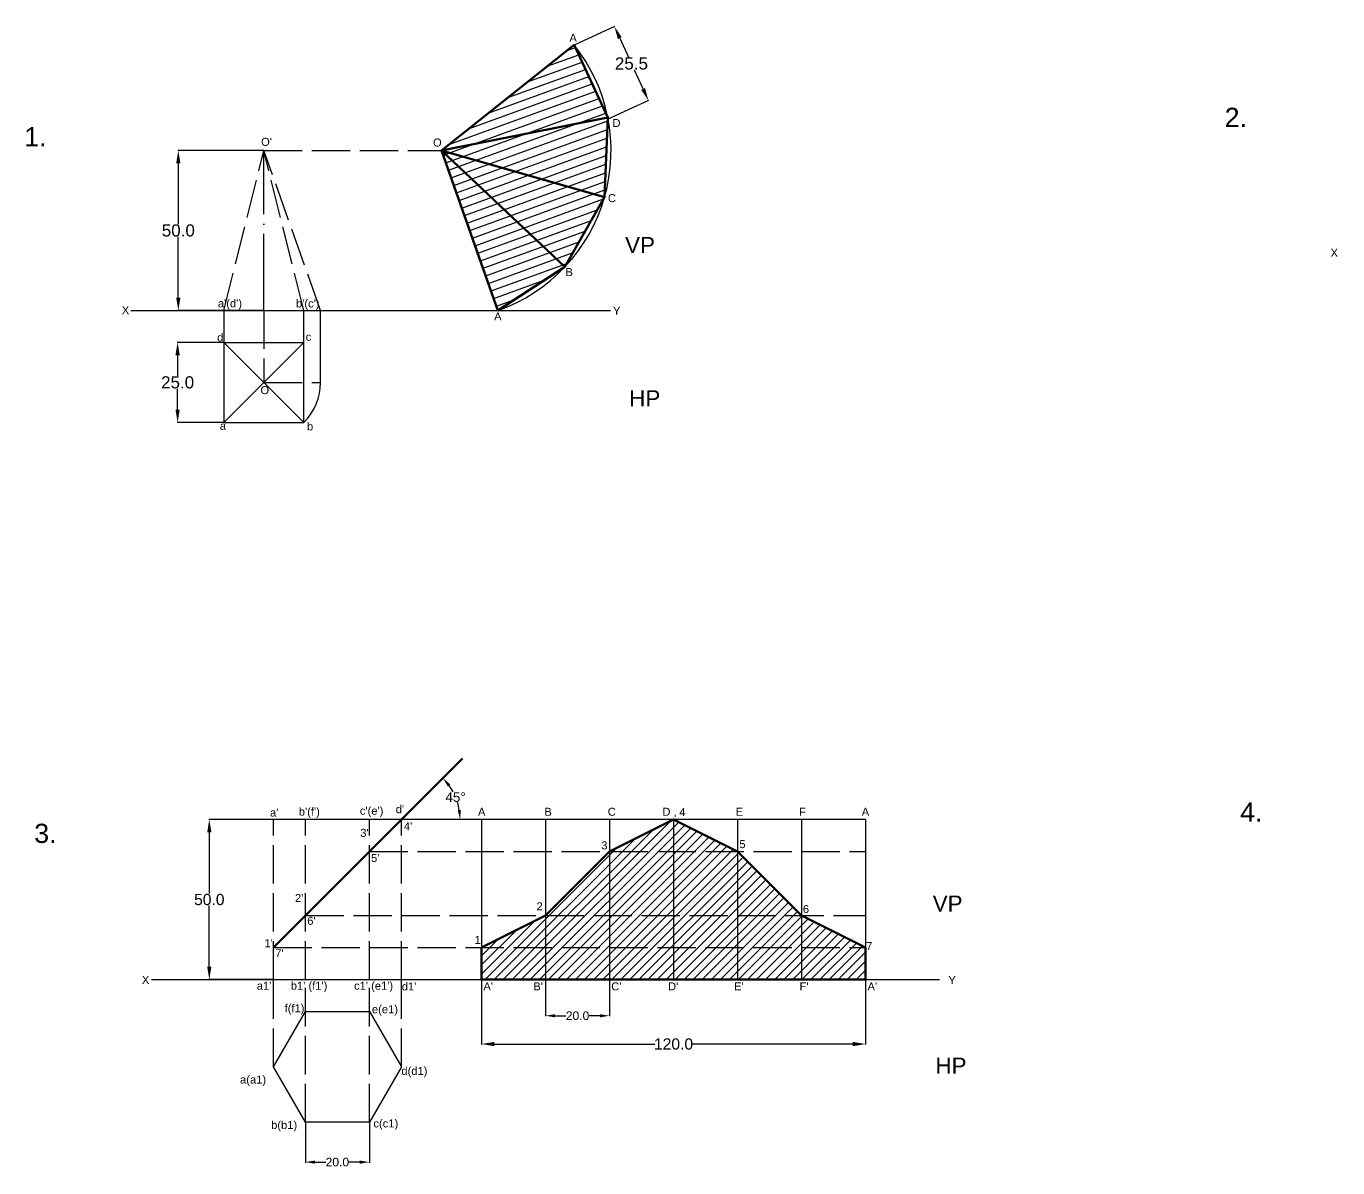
# Model space of a CAD drawing. Header units: millimetres. Extents: x 213 to 1234, y 144 to 627.
# Drawn here: x 212.5 to 622.4, y 263.1 to 620 of the extents above; entities that cross this region are included whole.
import ezdxf

# ---------------------------------------------------------------- set-up
doc = ezdxf.new("R2010")
doc.units = ezdxf.units.MM
doc.header["$MEASUREMENT"] = 0
for name, pattern in [('ACAD_ISO02W100', [15, 12, -3]), ('ACAD_ISO04W100', [30, 24, -3, 0, -3]), ('CENTER2', [28.575, 19.05, -3.175, 3.175, -3.175])]:
    doc.linetypes.add(name, pattern=pattern)
doc.styles.get("Standard").update_dxf_attribs({"font": 'arial.ttf'})
doc.dimstyles.get("Standard").update_dxf_attribs({"dimtxt": 0.18, "dimasz": 0.18, "dimexe": 0.18, "dimexo": 0.0625, "dimgap": 0.09, "dimtad": 0, "dimtih": 1, "dimtoh": 1, "dimdec": 4, "dimzin": 0, "dimdsep": 46, "dimtxsty": 'Standard', "dimcen": 0.09, "dimadec": 0, "dimazin": 0, "dimtfac": 1, "dimtdec": 4, "dimtofl": 0, "dimtmove": 0, "dimatfit": 3, "dimfxl": 1, "dimtolj": 1, "dimtzin": 0, "dimarcsym": 0})

# ---------------------------------------------------------------- blocks, each defined once
blk = doc.blocks.new('*D160')
at = {"color": 0, "lineweight": -2, "transparency": 16777216}
for p, q in [((286.74, 581.17), (259.88, 581.17)), ((260.06, 577.17), (260.06, 558.2)), ((260.06, 535.17), (260.06, 554.14)), ((286.74, 531.17), (259.88, 531.17))]:
    blk.add_line(p, q, dxfattribs=at)
at = {"color": 0, "transparency": 16777216}
for points in [[(259.39, 577.17), (260.73, 577.17), (260.06, 581.17)], [(259.39, 535.17), (260.73, 535.17), (260.06, 531.17)]]:
    blk.add_solid(points, dxfattribs=at)
at = {"layer": 'Defpoints', "color": 0, "transparency": 16777216}
for p in [(286.81, 581.17), (260.06, 531.17), (286.81, 531.17)]:
    blk.add_point(p, dxfattribs=at)
at = {"color": 0, "transparency": 16777216, "insert": (260.06, 556.17), "char_height": 3.8, "attachment_point": 5}
blk.add_mtext('\\A1;50.0', dxfattribs=at)
blk = doc.blocks.new('*D162')
at = {"color": 0, "lineweight": -2, "transparency": 16777216}
for p, q in [((274.24, 521.17), (259.66, 521.17)), ((259.84, 517.17), (259.84, 510.7)), ((259.84, 500.17), (259.84, 506.64)), ((274.24, 496.17), (259.66, 496.17))]:
    blk.add_line(p, q, dxfattribs=at)
at = {"color": 0, "transparency": 16777216}
for points in [[(259.17, 517.17), (260.51, 517.17), (259.84, 521.17)], [(259.17, 500.17), (260.51, 500.17), (259.84, 496.17)]]:
    blk.add_solid(points, dxfattribs=at)
at = {"layer": 'Defpoints', "color": 0, "transparency": 16777216}
for p in [(274.31, 521.17), (259.84, 496.17), (274.31, 496.17)]:
    blk.add_point(p, dxfattribs=at)
at = {"color": 0, "transparency": 16777216, "insert": (259.84, 508.67), "char_height": 3.8, "attachment_point": 5}
blk.add_mtext('\\A1;25.0', dxfattribs=at)
blk = doc.blocks.new('*D163')
at = {"color": 0, "lineweight": -2, "transparency": 16777216}
for p, q in [((383.81, 614.23), (396.5, 620.04)), ((398, 616.33), (400.72, 610.41)), ((405.29, 600.43), (402.58, 606.35)), ((394.43, 591.05), (407.12, 596.87))]:
    blk.add_line(p, q, dxfattribs=at)
at = {"color": 0, "transparency": 16777216}
for points in [[(398.61, 616.61), (397.4, 616.05), (396.34, 619.97)], [(405.9, 600.71), (404.69, 600.15), (406.96, 596.8)]]:
    blk.add_solid(points, dxfattribs=at)
at = {"layer": 'Defpoints', "color": 0, "transparency": 16777216}
for p in [(383.75, 614.2), (406.96, 596.8), (394.37, 591.03)]:
    blk.add_point(p, dxfattribs=at)
at = {"color": 0, "transparency": 16777216, "insert": (401.65, 608.38), "char_height": 3.8, "attachment_point": 5}
blk.add_mtext('\\A1;25.5', dxfattribs=at)
blk = doc.blocks.new('*D174')
at = {"color": 0, "lineweight": -2, "transparency": 16777216}
for p, q in [((289.7, 371.97), (269.56, 371.97)), ((269.74, 367.97), (269.74, 348.85)), ((269.74, 325.97), (269.74, 345.09)), ((289.7, 321.97), (269.56, 321.97))]:
    blk.add_line(p, q, dxfattribs=at)
at = {"color": 0, "transparency": 16777216}
for points in [[(269.08, 367.97), (270.41, 367.97), (269.74, 371.97)], [(269.08, 325.97), (270.41, 325.97), (269.74, 321.97)]]:
    blk.add_solid(points, dxfattribs=at)
at = {"layer": 'Defpoints', "color": 0, "transparency": 16777216}
for p in [(289.76, 371.97), (269.74, 321.97), (289.76, 321.97)]:
    blk.add_point(p, dxfattribs=at)
at = {"color": 0, "transparency": 16777216, "insert": (269.74, 346.97), "char_height": 3.5, "attachment_point": 5}
blk.add_mtext('\\A1;50.0', dxfattribs=at)
blk = doc.blocks.new('*D176')
at = {"color": 0, "lineweight": -2, "transparency": 16777216}
for p, q in [((374.81, 321.91), (374.81, 310.47)), ((394.81, 321.91), (394.81, 310.47)), ((377.81, 310.65), (381.2, 310.65)), ((391.81, 310.65), (388.43, 310.65))]:
    blk.add_line(p, q, dxfattribs=at)
at = {"color": 0, "transparency": 16777216}
for points in [[(377.81, 311.15), (377.81, 310.15), (374.81, 310.65)], [(391.81, 311.15), (391.81, 310.15), (394.81, 310.65)]]:
    blk.add_solid(points, dxfattribs=at)
at = {"layer": 'Defpoints', "color": 0, "transparency": 16777216}
for p in [(374.81, 321.97), (394.81, 321.97), (394.81, 310.65)]:
    blk.add_point(p, dxfattribs=at)
at = {"color": 0, "transparency": 16777216, "insert": (384.81, 310.65), "char_height": 2.7, "attachment_point": 5}
blk.add_mtext('\\A1;20.0', dxfattribs=at)
blk = doc.blocks.new('*D177')
at = {"color": 0, "lineweight": -2, "transparency": 16777216}
for start, end in [(28.0836, 35.6229), (9.3794, 17.1361)]:
    blk.add_arc((329.75, 371.97), 18.35, start, end, dxfattribs=at)
at = {"color": 0, "transparency": 16777216}
for points in [[(344.29, 382.33), (345.05, 382.98), (342.73, 384.94)], [(348.35, 375), (347.36, 374.92), (348.1, 371.97)]]:
    blk.add_solid(points, dxfattribs=at)
at = {"layer": 'Defpoints', "color": 0, "transparency": 16777216}
for p in [(348.87, 391.09), (347.48, 376.72), (289.76, 371.97), (474.81, 371.97), (289.76, 331.97)]:
    blk.add_point(p, dxfattribs=at)
at = {"color": 0, "transparency": 16777216, "insert": (346.7, 378.99), "char_height": 3, "attachment_point": 5}
blk.add_mtext('\\A1;45°', dxfattribs=at)
blk = doc.blocks.new('*D178')
at = {"color": 0, "lineweight": -2, "transparency": 16777216}
for p, q in [((299.76, 277.27), (299.76, 264.7)), ((319.76, 277.27), (319.76, 264.7)), ((302.76, 264.88), (306.14, 264.88)), ((316.76, 264.88), (313.37, 264.88))]:
    blk.add_line(p, q, dxfattribs=at)
at = {"color": 0, "transparency": 16777216}
for points in [[(302.76, 265.38), (302.76, 264.38), (299.76, 264.88)], [(316.76, 265.38), (316.76, 264.38), (319.76, 264.88)]]:
    blk.add_solid(points, dxfattribs=at)
at = {"layer": 'Defpoints', "color": 0, "transparency": 16777216}
for p in [(299.76, 277.33), (319.76, 277.33), (319.76, 264.88)]:
    blk.add_point(p, dxfattribs=at)
at = {"color": 0, "transparency": 16777216, "insert": (309.76, 264.88), "char_height": 2.7, "attachment_point": 5}
blk.add_mtext('\\A1;20.0', dxfattribs=at)
blk = doc.blocks.new('*D179')
at = {"color": 0, "lineweight": -2, "transparency": 16777216}
for p, q in [((354.81, 321.91), (354.81, 301.62)), ((474.81, 321.91), (474.81, 301.62)), ((358.81, 301.8), (408.99, 301.8)), ((470.81, 301.8), (420.64, 301.8))]:
    blk.add_line(p, q, dxfattribs=at)
at = {"color": 0, "transparency": 16777216}
for points in [[(358.81, 302.47), (358.81, 301.13), (354.81, 301.8)], [(470.81, 302.47), (470.81, 301.13), (474.81, 301.8)]]:
    blk.add_solid(points, dxfattribs=at)
at = {"layer": 'Defpoints', "color": 0, "transparency": 16777216}
for p in [(354.81, 321.97), (474.81, 321.97), (474.81, 301.8)]:
    blk.add_point(p, dxfattribs=at)
at = {"color": 0, "transparency": 16777216, "insert": (414.81, 301.8), "char_height": 3.5, "attachment_point": 5}
blk.add_mtext('\\A1;120.0', dxfattribs=at)

msp = doc.modelspace()

# ---------------------------------------------------------------- hatches: boundary and pattern name
at = {"lineweight": -3, "transparency": 33554661}
h = msp.add_hatch(dxfattribs=at)
h.set_pattern_fill('_USER', color=2, scale=2.5, angle=20, pattern_type=0)
h.set_pattern_definition([(20, (0, 0), (-0.85505, 2.3492316), [])])
h.paths.add_polyline_path([(383.75271, 614.201), (342.26974, 581.16551), (394.27809, 591.52466)])
h.paths.add_polyline_path([(394.27809, 591.52466), (342.26974, 581.16551), (393.24475, 566.54603)])
h.paths.add_polyline_path([(342.26974, 581.16551), (380.88234, 544.81654), (393.24475, 566.54603)])
h.paths.add_polyline_path([(342.26974, 581.16551), (359.93838, 531.16551), (380.88234, 544.81654)])
at = {"transparency": 33554661}
h = msp.add_hatch(dxfattribs=at)
h.set_pattern_fill('ANSI31', color=2, scale=16)
h.paths.add_polyline_path([(394.81096, 361.96938), (374.81096, 341.96938), (394.81096, 341.96938)])
h.paths.add_polyline_path([(394.81096, 341.96938), (374.81096, 341.96938), (374.81096, 331.96938), (394.81096, 331.96938)])
h.paths.add_polyline_path([(414.81096, 341.96938), (394.81096, 341.96938), (394.81096, 331.96938), (414.81096, 331.96938)])
h.paths.add_polyline_path([(414.81096, 371.96938), (394.81096, 361.96938), (414.81096, 361.96938)])
h.paths.add_polyline_path([(414.81096, 361.96938), (394.81096, 361.96938), (394.81096, 341.96938), (414.81096, 341.96938)])
h.paths.add_polyline_path([(434.81096, 361.96938), (414.81096, 361.96938), (414.81096, 341.96938), (434.81096, 341.96938)])
h.paths.add_polyline_path([(414.81096, 371.96938), (414.81096, 361.96938), (434.81096, 361.96938)])
h.paths.add_polyline_path([(434.81096, 361.96938), (434.81096, 341.96938), (454.81096, 341.96938)])
h.paths.add_polyline_path([(434.81096, 341.96938), (414.81096, 341.96938), (414.81096, 331.96938), (434.81096, 331.96938)])
h.paths.add_polyline_path([(434.81096, 331.96938), (414.81096, 331.96938), (414.81096, 321.96938), (434.81096, 321.96938)])
h.paths.add_polyline_path([(454.81096, 341.96938), (434.81096, 341.96938), (434.81096, 331.96938), (454.81096, 331.96938)])
h.paths.add_polyline_path([(454.81096, 331.96938), (434.81096, 331.96938), (434.81096, 321.96938), (454.81096, 321.96938)])
h.paths.add_polyline_path([(374.81096, 331.96938), (354.81096, 331.96938), (354.81096, 321.96938), (374.81096, 321.96938)])
h.paths.add_polyline_path([(374.81096, 341.96938), (354.81096, 331.96938), (374.81096, 331.96938)])
h.paths.add_polyline_path([(394.81096, 331.96938), (374.81096, 331.96938), (374.81096, 321.96938), (394.81096, 321.96938)])
h.paths.add_polyline_path([(414.81096, 331.96938), (394.81096, 331.96938), (394.81096, 321.96938), (414.81096, 321.96938)])
h.paths.add_polyline_path([(474.81096, 331.96938), (454.81096, 331.96938), (454.81096, 321.96938), (474.81096, 321.96938)])
h.paths.add_polyline_path([(454.81096, 341.96938), (454.81096, 331.96938), (474.81096, 331.96938)])

# ---------------------------------------------------------------- linework, layer by layer
at = {"color": 3, "lineweight": 50, "transparency": 33554661}
for p, q in [((342.26974, 581.16551), (383.75271, 614.201)), ((394.27809, 591.52466), (383.75271, 614.201)), ((342.26974, 581.16551), (394.27809, 591.52466)), ((393.24475, 566.54603), (394.27809, 591.52466)), ((342.26974, 581.16551), (359.93838, 531.16551)), ((342.26974, 581.16551), (380.88234, 544.81654)), ((342.26974, 581.16551), (393.24475, 566.54603)), ((380.88234, 544.81654), (393.24475, 566.54603)), ((359.93838, 531.16551), (380.88234, 544.81654)), ((289.75801, 331.96938), (348.87146, 391.0874)), ((354.81096, 331.96938), (354.81096, 321.96938)), ((474.81096, 321.96938), (474.81096, 331.96938)), ((354.81096, 321.96938), (474.81096, 321.96938))]:
    msp.add_line(p, q, dxfattribs=at)
at = {"color": 6, "linetype": 'ACAD_ISO02W100', "lineweight": -3, "transparency": 33554661}
for p, q in [((274.30556, 531.16551), (286.80556, 581.16551)), ((299.30556, 531.16551), (286.80556, 581.16551)), ((286.80556, 581.16551), (342.26974, 581.16551)), ((274.30556, 531.16551), (274.30556, 521.16551)), ((286.80556, 531.16551), (286.80556, 508.66551)), ((299.30556, 521.16551), (299.30556, 531.16551)), ((286.80556, 508.66551), (304.48323, 508.66551)), ((289.75801, 321.96938), (289.75801, 371.96938)), ((299.75801, 321.96938), (299.75801, 371.96938)), ((319.75801, 321.96938), (319.75801, 371.96938)), ((329.75801, 321.96938), (329.75801, 371.96938)), ((319.75801, 361.96938), (474.81096, 361.96938)), ((299.75801, 341.96938), (474.81096, 341.96938)), ((289.75801, 331.96938), (474.81096, 331.96938)), ((289.75801, 294.64887), (289.75801, 321.96938)), ((299.75801, 277.32836), (299.75801, 321.96938)), ((319.75801, 277.32836), (319.75801, 321.96938)), ((329.75801, 294.64887), (329.75801, 321.96938))]:
    msp.add_line(p, q, dxfattribs=at)
at = {"color": 6, "linetype": 'ACAD_ISO04W100', "lineweight": -3, "transparency": 33554661}
msp.add_line((286.80556, 531.16551), (286.80556, 581.16551), dxfattribs=at)
at = {"color": 5, "lineweight": -3}
msp.add_line((245.2254, 531.16551), (395.10048, 531.16551), dxfattribs=at)
at = {"lineweight": -3, "transparency": 33554661}
for p, q in [((304.48323, 508.66551), (304.48323, 531.16551)), ((274.30556, 521.16551), (299.30556, 521.16551)), ((274.30556, 521.16551), (274.30556, 496.16551)), ((299.30556, 521.16551), (274.30556, 496.16551)), ((274.30556, 521.16551), (299.30556, 496.16551)), ((299.30556, 496.16551), (299.30556, 521.16551)), ((274.30556, 496.16551), (299.30556, 496.16551)), ((474.81096, 371.96938), (289.75801, 371.96938)), ((354.81096, 371.96938), (354.81096, 321.96938)), ((374.81096, 371.96938), (374.81096, 321.96938)), ((394.81096, 371.96938), (394.81096, 321.96938)), ((414.81096, 371.96938), (414.81096, 321.96938)), ((434.81096, 371.96938), (434.81096, 321.96938)), ((454.81096, 371.96938), (454.81096, 321.96938)), ((474.81096, 371.96938), (474.81096, 321.96938)), ((289.75801, 294.64887), (299.75801, 311.96938)), ((299.75801, 311.96938), (319.75801, 311.96938)), ((319.75801, 311.96938), (329.75801, 294.64887)), ((299.75801, 277.32836), (289.75801, 294.64887)), ((329.75801, 294.64887), (319.75801, 277.32836)), ((319.75801, 277.32836), (299.75801, 277.32836))]:
    msp.add_line(p, q, dxfattribs=at)
at = {"color": 5, "lineweight": -3, "transparency": 33554661}
msp.add_line((251.7191, 321.96938), (354.81096, 321.96938), dxfattribs=at)
at = {"color": 5}
msp.add_line((474.81096, 321.96938), (497.96401, 321.96938), dxfattribs=at)
at = {"color": 6, "linetype": 'ACAD_ISO02W100', "lineweight": -3, "transparency": 33554661}
msp.add_lwpolyline([(304.48323, 531.16551), (286.80556, 581.16551)], dxfattribs=at)
at = {"color": 3, "lineweight": 50, "transparency": 33554661}
msp.add_lwpolyline([(354.81096, 331.96938), (374.81096, 341.96938), (394.81096, 361.96938), (414.81096, 371.96938), (434.81096, 361.96938), (454.81096, 341.96938), (474.81096, 331.96938)], dxfattribs=at)
at = {"lineweight": -3, "transparency": 33554661}
for centre, radius, start, end in [((342.26974, 581.16551), 53.03, 289.4620245, 38.5325094), ((286.80556, 508.66551), 17.67767, 315, 0)]:
    msp.add_arc(centre, radius, start, end, dxfattribs=at)

# ---------------------------------------------------------------- texts
at = {"transparency": 33554661}
for s, height, p in [('2.', 6, (587.02654, 588.55395)), ('1.', 6, (211.89477, 582.48637)), ('VP', 5, (399.68419, 549.13859)), ('HP', 5, (400.96285, 501.23101)), ('4.', 6, (591.85636, 371.32906)), ('3.', 6, (215.02663, 364.68171)), ('VP', 5, (495.80391, 343.2328)), ('HP', 5, (496.64993, 292.5649))]:
    msp.add_text(s, height=height, dxfattribs=at).set_placement(p)
at = {"linetype": 'CENTER2', "lineweight": -3, "transparency": 33554661, "char_height": 2.5, "attachment_point": 1}
for s, width, heights, insert in [('\\P\\PA', 25.0601751, [25.27652], (382.26032, 626.00696)), ('  D', 25.2437566, [0], (393.78063, 591.02766)), ("O'", 6.0828233, [0], (285.92521, 585.13934)), ('O', 7.7679061, [0], (339.65281, 584.92643)), ('  C', 13.2606799, [0], (392.37418, 567.54004)), ('  B', 10.3926665, [0], (379.10053, 544.42954)), ("a'(d')", 7.1063972, [0], (272.42428, 534.65797)), ("b'(c')", 5.1081651, [0], (296.84388, 534.6057)), ('   X', 7.4217703, [0], (239.48482, 532.48985)), ('   A', 6.8249705, [0], (355.82486, 530.54632)), ('  Y', 11.4159753, [0], (393.93843, 532.32649)), ('  d', 4.4348095, [0], (270.25371, 523.98776)), (' c', 5.1776695, [0], (298.89841, 524.1737)), ('O', 12.5, [0], (285.71982, 507.51298)), (' b', 9.6390991, [0], (299.30556, 496.16551)), ('      a', 8.9228637, [0], (267.1977, 496.35311))]:
    msp.add_mtext_dynamic_manual_height_columns(s, width=width, gutter_width=12.5, heights=heights, dxfattribs=dict(at, insert=insert))
at = {"lineweight": -3, "transparency": 33554661, "char_height": 2.5, "attachment_point": 1}
for s, width, heights, insert in [('            X', 17.2433535, [0], (608.47275, 550.47495)), (" a'", 4.8369498, [0], (287.77366, 375.43279)), ("b'(f')", 4.5372649, [0], (297.70377, 375.7187)), (" c'(e')", 10.0890988, [7.58725], (315.81842, 376.00097)), (" d'", 3.6382104, [0], (327.03263, 376.4823)), ('\\PA                   B                  C               D ,                   E                  F                  A', 123.1154367, [0], (353.69599, 379.84697)), ("  3'", 4.2251732, [0], (316.90508, 369.08867)), ("4'", 5.0743485, [0], (330.55673, 371.17139)), ('   3', 5.73951, [0], (389.29812, 365.17352)), ('5', 6.8920363, [0], (435.37761, 365.56402)), ("5'", 5.828863, [0], (320.28667, 361.22137)), ("  2'", 3.431004, [0], (296.52225, 348.71567)), (' 2', 3.7978402, [0], (371.01312, 346.10068)), (' 6', 7.1111954, [0], (454.2443, 345.26528)), ("6'", 7.2493096, [0], (300.33863, 341.57467)), ("  1'", 6.3598161, [6.77052], (285.0189, 334.59144)), ('   1', 6.7952013, [0], (349.71355, 335.61252)), ('     7', 7.6410871, [0], (470.13591, 333.69746)), ("7'", 4.9763116, [0], (290.35296, 331.46639)), ("a1'", 4.8369498, [0], (284.5799, 321.2877)), ("b1' (f1')", 12.8820833, [6.20479], (295.20932, 321.2877)), ("c1' (e1')", 13.3806607, [6.77285], (314.98188, 321.2877)), ("    d1'", 15.9357328, [0], (326.00415, 321.08145)), ("\\P  A'             B'                      C'               D'                  E'                  F'                   A'", 138.7867804, [9.01648], (353.45098, 325.25297)), ('f(f1)', 6.4829085, [0], (293.2751, 314.26002)), ('e(e1)', 5.8773063, [0], (320.55402, 313.93514)), ('^I^I^I a(a1)', 9.8385063, [0], (279.35091, 296.12583)), ('d(d1)', 14.9874001, [0], (329.75801, 294.64887)), ('b(b1)', 8.8604724, [3.83116], (289.06402, 277.74602)), ('c(c1)', 11.6307708, [0], (321.02724, 278.23412))]:
    msp.add_mtext_dynamic_manual_height_columns(s, width=width, gutter_width=12.5, heights=heights, dxfattribs=dict(at, insert=insert))
at = {"lineweight": -3, "transparency": 33554661, "insert": (411.75101, 375.59265), "char_height": 2.5, "attachment_point": 1}
msp.add_mtext('     4', dxfattribs=at)
at = {"transparency": 33554661, "char_height": 2.5, "attachment_point": 1}
for s, width, insert in [('   X', 8.4542329, (245.7568, 323.12151)), ('Y', 14.0263423, (500.68135, 323.0399))]:
    msp.add_mtext_dynamic_manual_height_columns(s, width=width, gutter_width=12.5, heights=[0], dxfattribs=dict(at, insert=insert))

# ---------------------------------------------------------------- dimensions: what is measured, and where the dimension line sits
at = {"color": 1}
dim = msp.add_aligned_dim(p1=(383.75271, 614.201), p2=(394.37462, 591.02766), distance=13.84223, dimstyle='Standard', override={"dimtxt": 3.8, "dimasz": 4, "dimdec": 1}, dxfattribs=at)
dim.commit()
dim.dimension.update_dxf_attribs({"geometry": '*D163', "text_midpoint": (401.64699, 608.38212)})
for base, p1, p2, override, picture, middle in [((260.06039, 531.16551), (286.80556, 581.16551), (286.80556, 531.16551), {"dimtxt": 3.8, "dimasz": 4, "dimdec": 1}, '*D160', (260.06039, 556.16551)), ((259.83968, 496.16551), (274.30556, 521.16551), (274.30556, 496.16551), {"dimtxt": 3.8, "dimasz": 4, "dimdec": 1}, '*D162', (259.83968, 508.66551)), ((269.74413, 321.96938), (289.75801, 371.96938), (289.75801, 321.96938), {"dimtxt": 3.5, "dimasz": 4, "dimdec": 1}, '*D174', (269.74413, 346.96938))]:
    dim = msp.add_linear_dim(base=base, p1=p1, p2=p2, angle=90, dimstyle='Standard', override=override, dxfattribs=at)
    dim.commit()
    dim.dimension.update_dxf_attribs({"geometry": picture, "text_midpoint": middle})
dim = msp.add_angular_dim_2l(base=(347.47633, 376.71806), line1=((474.81096, 371.96938), (289.75801, 371.96938)), line2=((289.75801, 331.96938), (348.87146, 391.0874)), dimstyle='Standard', override={"dimtxt": 3, "dimasz": 3}, dxfattribs=at)
dim.commit()
dim.dimension.update_dxf_attribs({"geometry": '*D177', "text_midpoint": (346.70485, 378.99065)})
for base, p1, p2, override, picture, middle in [((474.81096, 301.79936), (354.81096, 321.96938), (474.81096, 321.96938), {"dimtxt": 3.5, "dimasz": 4, "dimdec": 1}, '*D179', (414.81096, 301.79936)), ((319.75801, 264.8846), (299.75801, 277.32836), (319.75801, 277.32836), {"dimtxt": 2.7, "dimasz": 3, "dimdec": 1}, '*D178', (309.75801, 264.8846))]:
    dim = msp.add_linear_dim(base=base, p1=p1, p2=p2, dimstyle='Standard', override=override, dxfattribs=at)
    dim.commit()
    dim.dimension.update_dxf_attribs({"geometry": picture, "text_midpoint": middle})
dim = msp.add_linear_dim(base=(394.81096, 310.64714), p1=(374.81096, 321.96938), p2=(394.81096, 321.96938), dimstyle='Standard', override={"dimtxt": 2.7, "dimasz": 3, "dimdec": 1}, dxfattribs=at)
dim.commit()
dim.dimension.update_dxf_attribs({"geometry": '*D176', "text_midpoint": (384.81096, 310.64714), "dimtype": 160})

doc.saveas('drawing.dxf')
